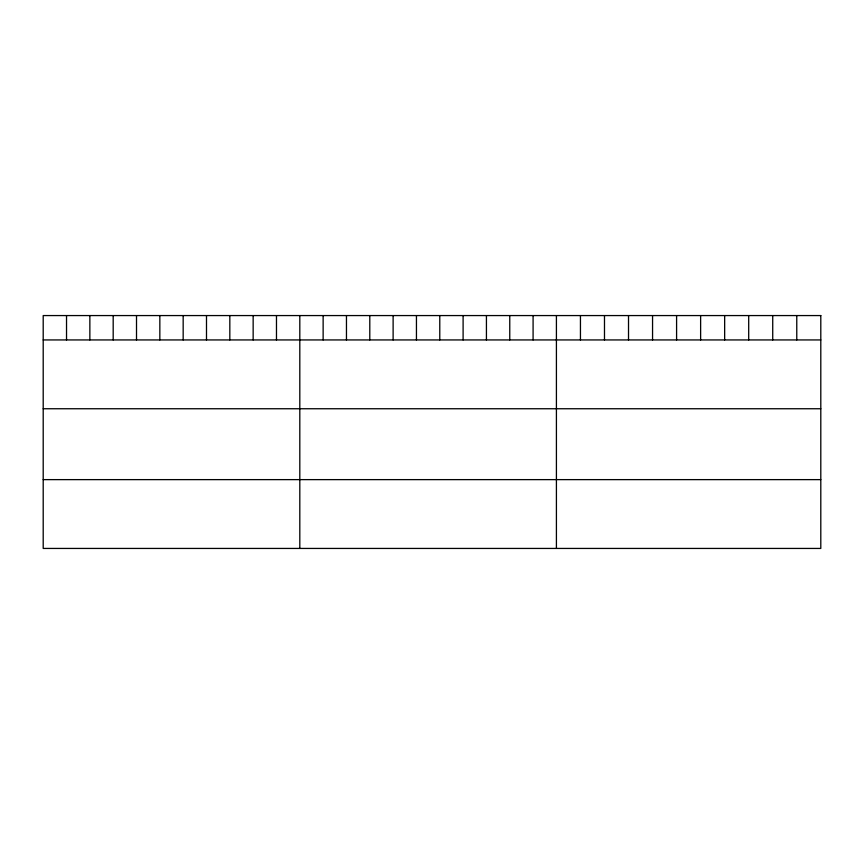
<?xml version="1.0" encoding="UTF-8"?>
<svg xmlns="http://www.w3.org/2000/svg" width="864" height="864" viewBox="0 0 864 864"><rect width="100%" height="100%" fill="white"/><g stroke="black" fill="none" stroke-linecap="round" stroke-linejoin="round"><path stroke-width="1.3" d="M43.2 339.941L820.8 339.941M43.2 408.748L820.8 408.748M43.2 479.628L820.8 479.628M796.77 315.565L796.77 339.941M772.729 315.565L772.729 339.941M748.699 315.565L748.699 339.941M724.658 315.565L724.658 339.941M700.628 315.565L700.628 339.941M676.588 315.565L676.588 339.941M652.558 315.565L652.558 339.941M628.517 315.565L628.517 339.941M604.487 315.565L604.487 339.941M580.446 315.565L580.446 339.941M556.416 315.565L556.416 548.435M533.088 315.565L533.088 339.941M509.76 315.565L509.76 339.941M486.432 315.565L486.432 339.941M463.104 315.565L463.104 339.941M439.776 315.565L439.776 339.941M416.448 315.565L416.448 339.941M393.12 315.565L393.12 339.941M369.792 315.565L369.792 339.941M346.464 315.565L346.464 339.941M323.136 315.565L323.136 339.941M299.808 315.565L299.808 548.435M276.48 315.565L276.48 339.941M253.152 315.565L253.152 339.941M229.824 315.565L229.824 339.941M206.496 315.565L206.496 339.941M183.168 315.565L183.168 339.941M159.84 315.565L159.84 339.941M136.512 315.565L136.512 339.941M113.184 315.565L113.184 339.941M89.856 315.565L89.856 339.941M66.528 315.565L66.528 339.941M820.8 315.565L43.2 315.565L43.2 548.435L820.8 548.435L820.8 315.565"/></g></svg>
